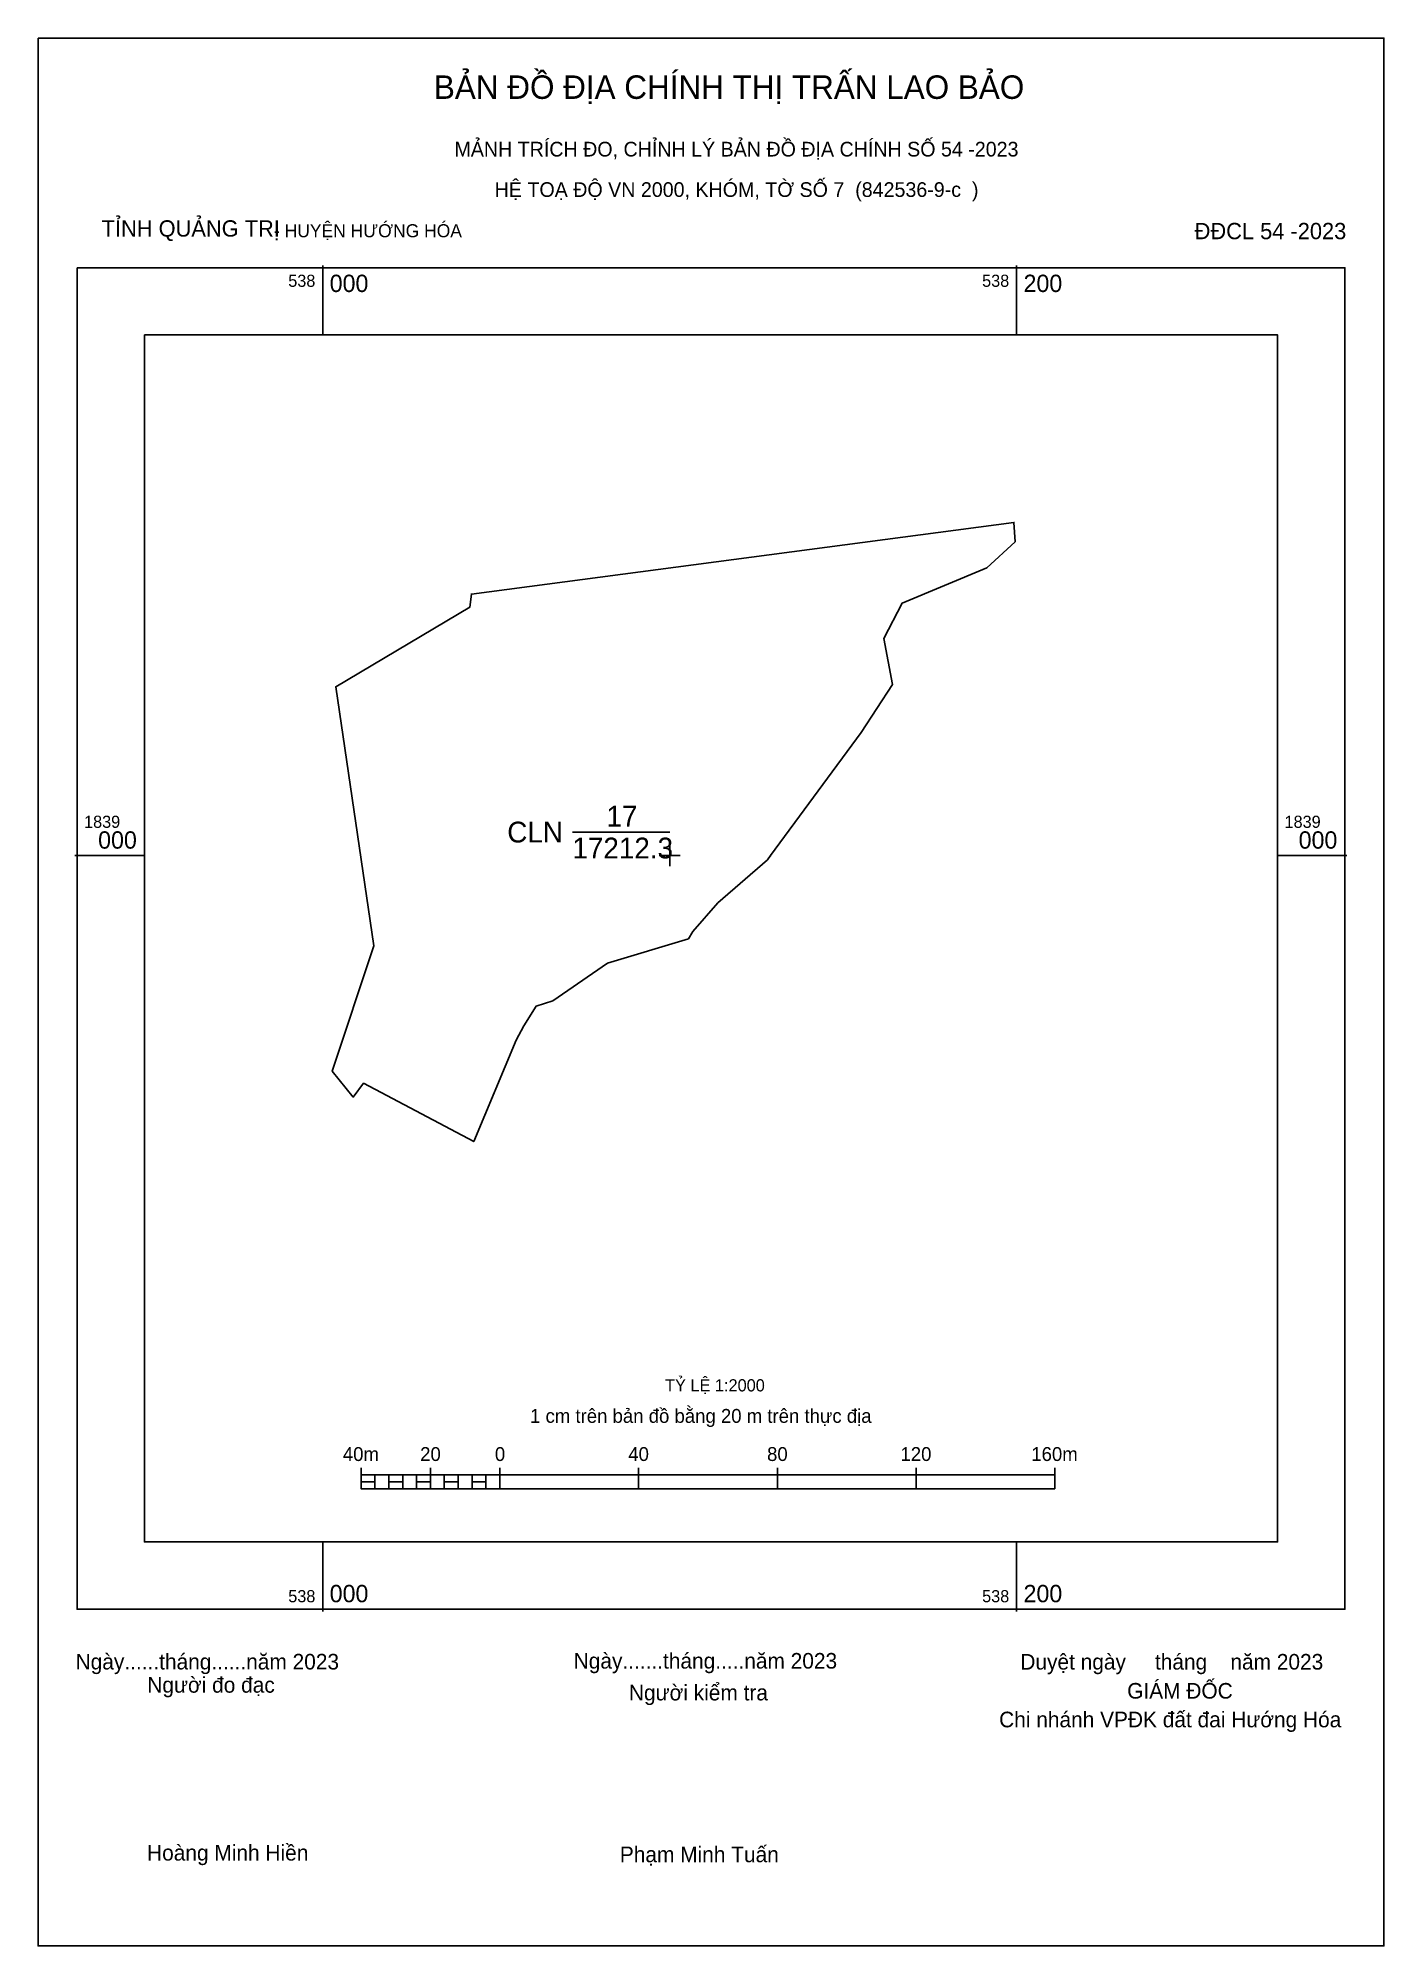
# Model space of a CAD drawing. Extents: x 537918 to 538306, y 1838686 to 1839236.
import ezdxf

# ---------------------------------------------------------------- set-up
doc = ezdxf.new("R2010")
doc.units = 0
for name, color, linetype in [('Level 1', 7, 'Continuous'), ('Level 10', 7, 'Continuous'), ('Level 13', 7, 'Continuous'), ('Level 27', 7, 'Continuous'), ('Level 54', 7, 'Continuous'), ('Level 6', 7, 'Continuous'), ('Level 62', 7, 'Continuous'), ('Level 63', 7, 'Continuous')]:
    doc.layers.add(name, color=color, linetype=linetype)

msp = doc.modelspace()

# ---------------------------------------------------------------- linework, layer by layer
at = {"layer": 'Level 1'}
msp.add_lwpolyline([(537917.97, 1839235.65), (538305.85, 1839235.65), (538305.85, 1838685.71), (537917.97, 1838685.71)], close=True, dxfattribs=at)
at = {"layer": 'Level 10'}
msp.add_lwpolyline([(538199.17, 1839096.02), (538199.54, 1839090.47), (538191.39, 1839082.96), (538167.05, 1839072.79), (538161.69, 1839062.6), (538164.19, 1839049.35), (538155.18, 1839035.49), (538129.07, 1839000), (538128.18, 1838998.79), (538113.91, 1838986.36), (538106.64, 1838978.15), (538105.42, 1838976.03), (538082.09, 1838968.98), (538066.35, 1838958.11), (538061.51, 1838956.55), (538057.95, 1838950.96), (538055.73, 1838946.8), (538043.52, 1838917.54), (538011.77, 1838934.36), (538008.79, 1838930.39), (538002.73, 1838937.9), (538014.69, 1838974.03), (538003.74, 1839048.68), (538042.39, 1839071.6), (538042.86, 1839075.4)], close=True, dxfattribs=at)
at = {"layer": 'Level 27'}
for p, q in [((538199.17, 1839096.02), (538199.37, 1839096.04)), ((538042.86, 1839075.4), (538042.89, 1839075.6)), ((538129.07, 1839000), (538129.27, 1839000))]:
    msp.add_line(p, q, dxfattribs=at)
at = {"layer": 'Level 54'}
msp.add_line((538071.97, 1839006.78), (538100.05, 1839006.78), dxfattribs=at)
at = {"layer": 'Level 62'}
msp.add_lwpolyline([(537948.58, 1839150.08), (538275.23, 1839150.08), (538275.23, 1838802.14), (537948.58, 1838802.14)], close=True, dxfattribs=at)
at = {"layer": 'Level 63'}
for p, q in [((538000, 1839170.08), (538000, 1839150.08)), ((538200, 1839170.08), (538200, 1839150.08)), ((537928.58, 1839000), (537948.58, 1839000)), ((538275.23, 1839000), (538295.23, 1839000)), ((538011.04, 1838823.48), (538011.04, 1838817.48)), ((538011.04, 1838821.48), (538211.04, 1838821.48)), ((538015.04, 1838821.48), (538015.04, 1838817.48)), ((538019.04, 1838821.48), (538019.04, 1838817.48)), ((538023.04, 1838821.48), (538023.04, 1838817.48)), ((538027.04, 1838821.48), (538027.04, 1838817.48)), ((538031.04, 1838823.48), (538031.04, 1838817.48)), ((538031.04, 1838821.48), (538031.04, 1838817.48)), ((538035.04, 1838821.48), (538035.04, 1838817.48)), ((538039.04, 1838821.48), (538039.04, 1838817.48)), ((538043.04, 1838821.48), (538043.04, 1838817.48)), ((538047.04, 1838821.48), (538047.04, 1838817.48)), ((538051.04, 1838823.48), (538051.04, 1838817.48)), ((538051.04, 1838821.48), (538051.04, 1838817.48)), ((538091.04, 1838823.48), (538091.04, 1838817.48)), ((538131.04, 1838823.48), (538131.04, 1838817.48)), ((538171.04, 1838823.48), (538171.04, 1838817.48)), ((538211.04, 1838823.48), (538211.04, 1838817.48)), ((538011.04, 1838817.48), (538211.04, 1838817.48)), ((538000, 1838802.14), (538000, 1838782.14)), ((538200, 1838802.14), (538200, 1838782.14))]:
    msp.add_line(p, q, dxfattribs=at)
for points in [[(537929.2, 1839169.46), (538294.61, 1839169.46), (538294.61, 1838782.76), (537929.2, 1838782.76)], [(538011.04, 1838819.48), (538015.04, 1838819.48), (538015.04, 1838817.48), (538011.04, 1838817.48)], [(538011.04, 1838819.48), (538015.04, 1838819.48), (538015.04, 1838817.48), (538011.04, 1838817.48)], [(538019.04, 1838819.48), (538023.04, 1838819.48), (538023.04, 1838817.48), (538019.04, 1838817.48)], [(538027.04, 1838819.48), (538031.04, 1838819.48), (538031.04, 1838817.48), (538027.04, 1838817.48)], [(538035.04, 1838819.48), (538039.04, 1838819.48), (538039.04, 1838817.48), (538035.04, 1838817.48)], [(538043.04, 1838819.48), (538047.04, 1838819.48), (538047.04, 1838817.48), (538043.04, 1838817.48)]]:
    msp.add_lwpolyline(points, close=True, dxfattribs=at)
for points in [[(538100, 1838997), (538100, 1839003)], [(538097, 1839000), (538103, 1839000)]]:
    msp.add_lwpolyline(points, dxfattribs=at)

# ---------------------------------------------------------------- texts
at = {"layer": 'Level 1'}
for s, height, p in [('BẢN ĐỒ ĐỊA CHÍNH THỊ TRẤN LAO BẢO', 6.776, (538032.04, 1839218.14)), (' MẢNH TRÍCH ĐO, CHỈNH LÝ BẢN ĐỒ ĐỊA CHÍNH SỐ 54 -2023', 4.232, (538036.39, 1839201.53)), ('TỈNH QUẢNG TRỊ', 4.704, (537936.27, 1839178.44)), (' - HUYỆN HƯỚNG HÓA', 3.762, (537984.55, 1839178.25)), (' ĐĐCL 54 -2023', 4.704, (538249.57, 1839177.69)), ('Ngày......tháng......năm 2023', 4.5, (537928.76, 1838765.38)), ('Ngày.......tháng.....năm 2023', 4.5, (538072.33, 1838765.63)), ('  Duyệt ngày     tháng    năm 2023', 4.5, (538197.73, 1838765.35)), ('Người đo đạc', 4.5, (537949.43, 1838758.69)), ('Người kiểm tra', 4.5, (538088.25, 1838756.46)), ('GIÁM ĐỐC', 4.5, (538231.87, 1838756.98)), ('Chi nhánh VPĐK đất đai Hướng Hóa', 4.5, (538194.96, 1838748.71)), ('Hoàng Minh Hiền', 4.5, (537949.36, 1838710.3)), ('Phạm Minh Tuấn', 4.5, (538085.63, 1838709.83))]:
    msp.add_text(s, height=height, dxfattribs=at).set_placement(p)
at = {"layer": 'Level 13'}
for s, p in [('17', (538081.78, 1839008.38)), ('CLN', (538053.18, 1839003.78)), ('17212.3', (538071.97, 1838999.18))]:
    msp.add_text(s, height=6, dxfattribs=at).set_placement(p)
at = {"layer": 'Level 6'}
for s, height, p in [(' HỆ TOẠ ĐỘ VN 2000, KHÓM, TỜ SỐ 7  (842536-9-c  )', 4.232, (538047.99, 1839189.88)), ('TỶ LỆ 1:2000', 3.5158, (538098.67, 1838845.54))]:
    msp.add_text(s, height=height, dxfattribs=at).set_placement(p)
at = {"layer": 'Level 63'}
for s, height, p in [('538', 3.5, (537990.06, 1839163.96)), ('000', 5, (538002, 1839162.46)), ('538', 3.5, (538190.06, 1839163.96)), ('200', 5, (538202, 1839162.46)), ('1839', 3.5, (537931.2, 1839008)), ('1839', 3.5, (538277.23, 1839008)), ('000', 5, (537935.26, 1839002)), ('000', 5, (538281.29, 1839002)), ('1 cm trên bản đồ bằng 20 m trên thực địa', 4, (538059.76, 1838836.48)), ('40m', 4, (538005.79, 1838825.48)), ('20', 4, (538028.07, 1838825.48)), ('0', 4, (538049.62, 1838825.48)), ('40', 4, (538088.07, 1838825.48)), ('80', 4, (538128.07, 1838825.48)), ('120', 4, (538166.52, 1838825.48)), ('160m', 4, (538204.23, 1838825.48)), ('538', 3.5, (537990.06, 1838784.76)), ('000', 5, (538002, 1838784.76)), ('538', 3.5, (538190.06, 1838784.76)), ('200', 5, (538202, 1838784.76))]:
    msp.add_text(s, height=height, dxfattribs=at).set_placement(p)

doc.saveas('drawing.dxf')
